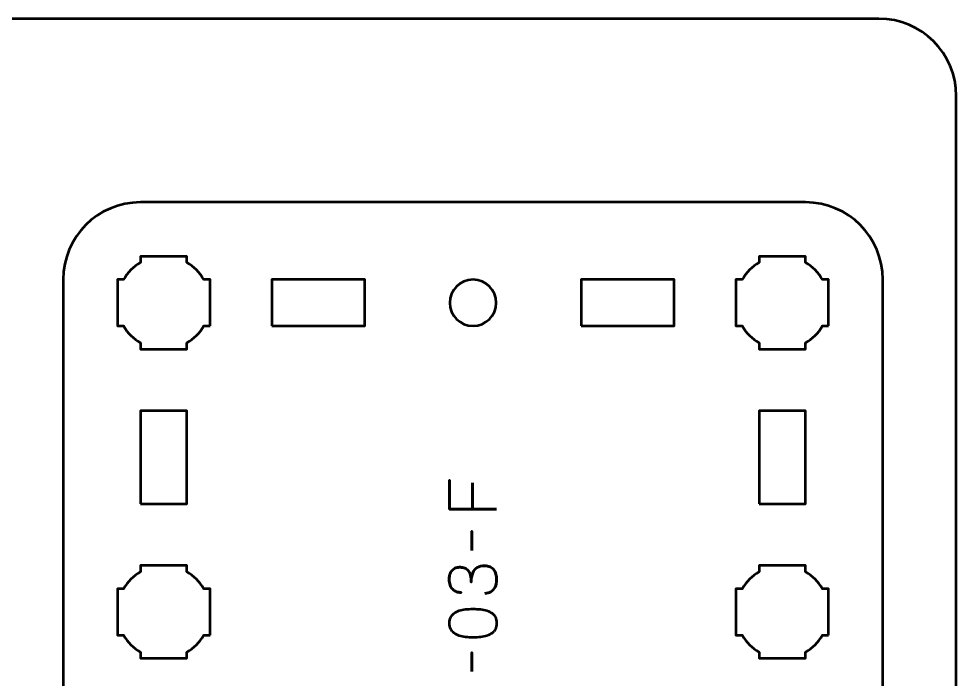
# Model space of a CAD drawing. Header units: centimetres. Extents: x -22.6 to 1.6, y -29.7 to 0.
# Drawn here: x -4.44 to 1.63, y -4.27 to 0 of the extents above; entities that cross this region are included whole.
import ezdxf

# ---------------------------------------------------------------- set-up
doc = ezdxf.new("R2010")
doc.units = ezdxf.units.CM
doc.header["$MEASUREMENT"] = 0
doc.layers.add('Layer 1', color=7, linetype='Continuous')

msp = doc.modelspace()

# ---------------------------------------------------------------- linework, layer by layer
at = {"layer": 'Layer 1', "color": 22, "lineweight": 53}
msp.add_open_spline([(-22.62502, -29.19995), (-22.62502, -29.19995), (-22.62502, -0.49992), (-22.62502, -0.49992), (-22.62502, -0.49992), (-22.62502, -0.22295), (-22.40193, 0.00004), (-22.12493, 0.00004), (-22.12493, 0.00004), (-22.12493, 0.00004), (1.12492, 0.00004), (1.12492, 0.00004), (1.12492, 0.00004), (1.40206, 0.00004), (1.62502, -0.22295), (1.62502, -0.49992), (1.62502, -0.49992), (1.62502, -0.49992), (1.62502, -29.19995), (1.62502, -29.19995), (1.62502, -29.19995), (1.62502, -29.47695), (1.40206, -29.70004), (1.12492, -29.70004), (1.12492, -29.70004), (1.12492, -29.70004), (-22.12493, -29.70004), (-22.12493, -29.70004), (-22.12493, -29.70004), (-22.40193, -29.70004), (-22.62502, -29.47695), (-22.62502, -29.19995)], degree=3, knots=[0, 0, 0, 0, 0.125, 0.125, 0.125, 0.125, 0.25, 0.25, 0.25, 0.25, 0.375, 0.375, 0.375, 0.375, 0.5, 0.5, 0.5, 0.5, 0.625, 0.625, 0.625, 0.625, 0.75, 0.75, 0.75, 0.75, 0.875, 0.875, 0.875, 0.875, 1, 1, 1, 1], dxfattribs=at)
at = {"layer": 'Layer 1', "color": 114, "lineweight": 53}
msp.add_open_spline([(-4.15004, -7.98743), (-4.15004, -7.98743), (-4.15004, -1.68746), (-4.15004, -1.68746), (-4.15004, -1.68746), (-4.15004, -1.41049), (-3.92695, -1.1875), (-3.64995, -1.1875), (-3.64995, -1.1875), (-3.64995, -1.1875), (0.65002, -1.1875), (0.65002, -1.1875), (0.65002, -1.1875), (0.92699, -1.1875), (1.14998, -1.41049), (1.14998, -1.68746), (1.14998, -1.68746), (1.14998, -1.68746), (1.14998, -7.98743), (1.14998, -7.98743), (1.14998, -7.98743), (1.14998, -8.26443), (0.92699, -8.48752), (0.65002, -8.48752), (0.65002, -8.48752), (0.65002, -8.48752), (-3.64995, -8.48752), (-3.64995, -8.48752), (-3.64995, -8.48752), (-3.92695, -8.48752), (-4.15004, -8.26443), (-4.15004, -7.98743)], degree=3, knots=[0, 0, 0, 0, 0.125, 0.125, 0.125, 0.125, 0.25, 0.25, 0.25, 0.25, 0.375, 0.375, 0.375, 0.375, 0.5, 0.5, 0.5, 0.5, 0.625, 0.625, 0.625, 0.625, 0.75, 0.75, 0.75, 0.75, 0.875, 0.875, 0.875, 0.875, 1, 1, 1, 1], dxfattribs=at)
at = {"layer": 'Layer 1', "lineweight": 53}
for points, knots in [([(-3.19994, -1.98746), (-3.19994, -1.98746), (-3.24019, -1.98746), (-3.24019, -1.98746), (-3.24019, -1.98746), (-3.26651, -2.03308), (-3.30454, -2.07096), (-3.35001, -2.09728), (-3.35001, -2.09728), (-3.35001, -2.09728), (-3.35001, -2.13753), (-3.35001, -2.13753), (-3.35001, -2.13753), (-3.35001, -2.13753), (-3.49994, -2.13753), (-3.49994, -2.13753), (-3.49994, -2.13753), (-3.49994, -2.13753), (-3.65001, -2.13753), (-3.65001, -2.13753), (-3.65001, -2.13753), (-3.65001, -2.13753), (-3.65001, -2.09728), (-3.65001, -2.09728), (-3.65001, -2.09728), (-3.69549, -2.07096), (-3.73352, -2.03308), (-3.75983, -1.98746), (-3.75983, -1.98746), (-3.75983, -1.98746), (-3.79994, -1.98746), (-3.79994, -1.98746), (-3.79994, -1.98746), (-3.79994, -1.98746), (-3.79994, -1.83753), (-3.79994, -1.83753), (-3.79994, -1.83753), (-3.79994, -1.83753), (-3.79994, -1.68746), (-3.79994, -1.68746), (-3.79994, -1.68746), (-3.79994, -1.68746), (-3.75983, -1.68746), (-3.75983, -1.68746), (-3.75983, -1.68746), (-3.73352, -1.64199), (-3.69549, -1.60396), (-3.65001, -1.57764), (-3.65001, -1.57764), (-3.65001, -1.57764), (-3.65001, -1.53753), (-3.65001, -1.53753), (-3.65001, -1.53753), (-3.65001, -1.53753), (-3.49994, -1.53753), (-3.49994, -1.53753), (-3.49994, -1.53753), (-3.49994, -1.53753), (-3.35001, -1.53753), (-3.35001, -1.53753), (-3.35001, -1.53753), (-3.35001, -1.53753), (-3.35001, -1.57764), (-3.35001, -1.57764), (-3.35001, -1.57764), (-3.30454, -1.60396), (-3.26651, -1.64199), (-3.24019, -1.68746), (-3.24019, -1.68746), (-3.24019, -1.68746), (-3.19994, -1.68746), (-3.19994, -1.68746), (-3.19994, -1.68746), (-3.19994, -1.68746), (-3.19994, -1.83753), (-3.19994, -1.83753), (-3.19994, -1.83753), (-3.19994, -1.83753), (-3.19994, -1.98746), (-3.19994, -1.98746)], [0, 0, 0, 0, 0.05, 0.05, 0.05, 0.05, 0.1, 0.1, 0.1, 0.1, 0.15, 0.15, 0.15, 0.15, 0.2, 0.2, 0.2, 0.2, 0.25, 0.25, 0.25, 0.25, 0.3, 0.3, 0.3, 0.3, 0.35, 0.35, 0.35, 0.35, 0.4, 0.4, 0.4, 0.4, 0.45, 0.45, 0.45, 0.45, 0.5, 0.5, 0.5, 0.5, 0.55, 0.55, 0.55, 0.55, 0.6, 0.6, 0.6, 0.6, 0.65, 0.65, 0.65, 0.65, 0.7, 0.7, 0.7, 0.7, 0.75, 0.75, 0.75, 0.75, 0.8, 0.8, 0.8, 0.8, 0.85, 0.85, 0.85, 0.85, 0.9, 0.9, 0.9, 0.9, 0.95, 0.95, 0.95, 0.95, 1, 1, 1, 1]), ([(0.79995, -1.98746), (0.79995, -1.98746), (0.75984, -1.98746), (0.75984, -1.98746), (0.75984, -1.98746), (0.73352, -2.03308), (0.69549, -2.07096), (0.65002, -2.09728), (0.65002, -2.09728), (0.65002, -2.09728), (0.65002, -2.13753), (0.65002, -2.13753), (0.65002, -2.13753), (0.65002, -2.13753), (0.49995, -2.13753), (0.49995, -2.13753), (0.49995, -2.13753), (0.49995, -2.13753), (0.35002, -2.13753), (0.35002, -2.13753), (0.35002, -2.13753), (0.35002, -2.13753), (0.35002, -2.09728), (0.35002, -2.09728), (0.35002, -2.09728), (0.3044, -2.07096), (0.26652, -2.03308), (0.2402, -1.98746), (0.2402, -1.98746), (0.2402, -1.98746), (0.19995, -1.98746), (0.19995, -1.98746), (0.19995, -1.98746), (0.19995, -1.98746), (0.19995, -1.83753), (0.19995, -1.83753), (0.19995, -1.83753), (0.19995, -1.83753), (0.19995, -1.68746), (0.19995, -1.68746), (0.19995, -1.68746), (0.19995, -1.68746), (0.2402, -1.68746), (0.2402, -1.68746), (0.2402, -1.68746), (0.26652, -1.64199), (0.3044, -1.60396), (0.35002, -1.57764), (0.35002, -1.57764), (0.35002, -1.57764), (0.35002, -1.53753), (0.35002, -1.53753), (0.35002, -1.53753), (0.35002, -1.53753), (0.49995, -1.53753), (0.49995, -1.53753), (0.49995, -1.53753), (0.49995, -1.53753), (0.65002, -1.53753), (0.65002, -1.53753), (0.65002, -1.53753), (0.65002, -1.53753), (0.65002, -1.57764), (0.65002, -1.57764), (0.65002, -1.57764), (0.69549, -1.60396), (0.73352, -1.64199), (0.75984, -1.68746), (0.75984, -1.68746), (0.75984, -1.68746), (0.79995, -1.68746), (0.79995, -1.68746), (0.79995, -1.68746), (0.79995, -1.68746), (0.79995, -1.83753), (0.79995, -1.83753), (0.79995, -1.83753), (0.79995, -1.83753), (0.79995, -1.98746), (0.79995, -1.98746)], [0, 0, 0, 0, 0.05, 0.05, 0.05, 0.05, 0.1, 0.1, 0.1, 0.1, 0.15, 0.15, 0.15, 0.15, 0.2, 0.2, 0.2, 0.2, 0.25, 0.25, 0.25, 0.25, 0.3, 0.3, 0.3, 0.3, 0.35, 0.35, 0.35, 0.35, 0.4, 0.4, 0.4, 0.4, 0.45, 0.45, 0.45, 0.45, 0.5, 0.5, 0.5, 0.5, 0.55, 0.55, 0.55, 0.55, 0.6, 0.6, 0.6, 0.6, 0.65, 0.65, 0.65, 0.65, 0.7, 0.7, 0.7, 0.7, 0.75, 0.75, 0.75, 0.75, 0.8, 0.8, 0.8, 0.8, 0.85, 0.85, 0.85, 0.85, 0.9, 0.9, 0.9, 0.9, 0.95, 0.95, 0.95, 0.95, 1, 1, 1, 1]), ([(-2.80003, -1.98746), (-2.80003, -1.98746), (-2.80003, -1.68746), (-2.80003, -1.68746), (-2.80003, -1.68746), (-2.80003, -1.68746), (-2.20004, -1.68746), (-2.20004, -1.68746), (-2.20004, -1.68746), (-2.20004, -1.68746), (-2.20004, -1.98746), (-2.20004, -1.98746), (-2.20004, -1.98746), (-2.20004, -1.98746), (-2.80003, -1.98746), (-2.80003, -1.98746)], [0, 0, 0, 0, 0.25, 0.25, 0.25, 0.25, 0.5, 0.5, 0.5, 0.5, 0.75, 0.75, 0.75, 0.75, 1, 1, 1, 1]), ([(-0.79997, -1.98746), (-0.79997, -1.98746), (-0.79997, -1.68746), (-0.79997, -1.68746), (-0.79997, -1.68746), (-0.79997, -1.68746), (-0.19996, -1.68746), (-0.19996, -1.68746), (-0.19996, -1.68746), (-0.19996, -1.68746), (-0.19996, -1.98746), (-0.19996, -1.98746), (-0.19996, -1.98746), (-0.19996, -1.98746), (-0.79997, -1.98746), (-0.79997, -1.98746)], [0, 0, 0, 0, 0.25, 0.25, 0.25, 0.25, 0.5, 0.5, 0.5, 0.5, 0.75, 0.75, 0.75, 0.75, 1, 1, 1, 1]), ([(-3.65001, -3.13745), (-3.65001, -3.13745), (-3.65001, -2.53744), (-3.65001, -2.53744), (-3.65001, -2.53744), (-3.65001, -2.53744), (-3.35001, -2.53744), (-3.35001, -2.53744), (-3.35001, -2.53744), (-3.35001, -2.53744), (-3.35001, -3.13745), (-3.35001, -3.13745), (-3.35001, -3.13745), (-3.35001, -3.13745), (-3.65001, -3.13745), (-3.65001, -3.13745)], [0, 0, 0, 0, 0.25, 0.25, 0.25, 0.25, 0.5, 0.5, 0.5, 0.5, 0.75, 0.75, 0.75, 0.75, 1, 1, 1, 1]), ([(0.35002, -3.13745), (0.35002, -3.13745), (0.35002, -2.53744), (0.35002, -2.53744), (0.35002, -2.53744), (0.35002, -2.53744), (0.65002, -2.53744), (0.65002, -2.53744), (0.65002, -2.53744), (0.65002, -2.53744), (0.65002, -3.13745), (0.65002, -3.13745), (0.65002, -3.13745), (0.65002, -3.13745), (0.35002, -3.13745), (0.35002, -3.13745)], [0, 0, 0, 0, 0.25, 0.25, 0.25, 0.25, 0.5, 0.5, 0.5, 0.5, 0.75, 0.75, 0.75, 0.75, 1, 1, 1, 1]), ([(-3.19994, -3.98757), (-3.19994, -3.98757), (-3.24019, -3.98757), (-3.24019, -3.98757), (-3.24019, -3.98757), (-3.26651, -4.03304), (-3.30454, -4.07093), (-3.35001, -4.09739), (-3.35001, -4.09739), (-3.35001, -4.09739), (-3.35001, -4.1375), (-3.35001, -4.1375), (-3.35001, -4.1375), (-3.35001, -4.1375), (-3.49994, -4.1375), (-3.49994, -4.1375), (-3.49994, -4.1375), (-3.49994, -4.1375), (-3.65001, -4.1375), (-3.65001, -4.1375), (-3.65001, -4.1375), (-3.65001, -4.1375), (-3.65001, -4.09739), (-3.65001, -4.09739), (-3.65001, -4.09739), (-3.69549, -4.07093), (-3.73352, -4.03304), (-3.75983, -3.98757), (-3.75983, -3.98757), (-3.75983, -3.98757), (-3.79994, -3.98757), (-3.79994, -3.98757), (-3.79994, -3.98757), (-3.79994, -3.98757), (-3.79994, -3.8375), (-3.79994, -3.8375), (-3.79994, -3.8375), (-3.79994, -3.8375), (-3.79994, -3.68757), (-3.79994, -3.68757), (-3.79994, -3.68757), (-3.79994, -3.68757), (-3.75983, -3.68757), (-3.75983, -3.68757), (-3.75983, -3.68757), (-3.73352, -3.64195), (-3.69549, -3.60403), (-3.65001, -3.57771), (-3.65001, -3.57771), (-3.65001, -3.57771), (-3.65001, -3.5375), (-3.65001, -3.5375), (-3.65001, -3.5375), (-3.65001, -3.5375), (-3.49994, -3.5375), (-3.49994, -3.5375), (-3.49994, -3.5375), (-3.49994, -3.5375), (-3.35001, -3.5375), (-3.35001, -3.5375), (-3.35001, -3.5375), (-3.35001, -3.5375), (-3.35001, -3.57771), (-3.35001, -3.57771), (-3.35001, -3.57771), (-3.30454, -3.60403), (-3.26651, -3.64195), (-3.24019, -3.68757), (-3.24019, -3.68757), (-3.24019, -3.68757), (-3.19994, -3.68757), (-3.19994, -3.68757), (-3.19994, -3.68757), (-3.19994, -3.68757), (-3.19994, -3.8375), (-3.19994, -3.8375), (-3.19994, -3.8375), (-3.19994, -3.8375), (-3.19994, -3.98757), (-3.19994, -3.98757)], [0, 0, 0, 0, 0.05, 0.05, 0.05, 0.05, 0.1, 0.1, 0.1, 0.1, 0.15, 0.15, 0.15, 0.15, 0.2, 0.2, 0.2, 0.2, 0.25, 0.25, 0.25, 0.25, 0.3, 0.3, 0.3, 0.3, 0.35, 0.35, 0.35, 0.35, 0.4, 0.4, 0.4, 0.4, 0.45, 0.45, 0.45, 0.45, 0.5, 0.5, 0.5, 0.5, 0.55, 0.55, 0.55, 0.55, 0.6, 0.6, 0.6, 0.6, 0.65, 0.65, 0.65, 0.65, 0.7, 0.7, 0.7, 0.7, 0.75, 0.75, 0.75, 0.75, 0.8, 0.8, 0.8, 0.8, 0.85, 0.85, 0.85, 0.85, 0.9, 0.9, 0.9, 0.9, 0.95, 0.95, 0.95, 0.95, 1, 1, 1, 1]), ([(0.79995, -3.98757), (0.79995, -3.98757), (0.75984, -3.98757), (0.75984, -3.98757), (0.75984, -3.98757), (0.73352, -4.03304), (0.69549, -4.07093), (0.65002, -4.09739), (0.65002, -4.09739), (0.65002, -4.09739), (0.65002, -4.1375), (0.65002, -4.1375), (0.65002, -4.1375), (0.65002, -4.1375), (0.49995, -4.1375), (0.49995, -4.1375), (0.49995, -4.1375), (0.49995, -4.1375), (0.35002, -4.1375), (0.35002, -4.1375), (0.35002, -4.1375), (0.35002, -4.1375), (0.35002, -4.09739), (0.35002, -4.09739), (0.35002, -4.09739), (0.3044, -4.07093), (0.26652, -4.03304), (0.2402, -3.98757), (0.2402, -3.98757), (0.2402, -3.98757), (0.19995, -3.98757), (0.19995, -3.98757), (0.19995, -3.98757), (0.19995, -3.98757), (0.19995, -3.8375), (0.19995, -3.8375), (0.19995, -3.8375), (0.19995, -3.8375), (0.19995, -3.68757), (0.19995, -3.68757), (0.19995, -3.68757), (0.19995, -3.68757), (0.2402, -3.68757), (0.2402, -3.68757), (0.2402, -3.68757), (0.26652, -3.64195), (0.3044, -3.60403), (0.35002, -3.57771), (0.35002, -3.57771), (0.35002, -3.57771), (0.35002, -3.5375), (0.35002, -3.5375), (0.35002, -3.5375), (0.35002, -3.5375), (0.49995, -3.5375), (0.49995, -3.5375), (0.49995, -3.5375), (0.49995, -3.5375), (0.65002, -3.5375), (0.65002, -3.5375), (0.65002, -3.5375), (0.65002, -3.5375), (0.65002, -3.57771), (0.65002, -3.57771), (0.65002, -3.57771), (0.69549, -3.60403), (0.73352, -3.64195), (0.75984, -3.68757), (0.75984, -3.68757), (0.75984, -3.68757), (0.79995, -3.68757), (0.79995, -3.68757), (0.79995, -3.68757), (0.79995, -3.68757), (0.79995, -3.8375), (0.79995, -3.8375), (0.79995, -3.8375), (0.79995, -3.8375), (0.79995, -3.98757), (0.79995, -3.98757)], [0, 0, 0, 0, 0.05, 0.05, 0.05, 0.05, 0.1, 0.1, 0.1, 0.1, 0.15, 0.15, 0.15, 0.15, 0.2, 0.2, 0.2, 0.2, 0.25, 0.25, 0.25, 0.25, 0.3, 0.3, 0.3, 0.3, 0.35, 0.35, 0.35, 0.35, 0.4, 0.4, 0.4, 0.4, 0.45, 0.45, 0.45, 0.45, 0.5, 0.5, 0.5, 0.5, 0.55, 0.55, 0.55, 0.55, 0.6, 0.6, 0.6, 0.6, 0.65, 0.65, 0.65, 0.65, 0.7, 0.7, 0.7, 0.7, 0.75, 0.75, 0.75, 0.75, 0.8, 0.8, 0.8, 0.8, 0.85, 0.85, 0.85, 0.85, 0.9, 0.9, 0.9, 0.9, 0.95, 0.95, 0.95, 0.95, 1, 1, 1, 1])]:
    msp.add_open_spline(points, degree=3, knots=knots, dxfattribs=at)
at = {"layer": 'Layer 1', "color": 250, "lineweight": 53}
msp.add_open_spline([(-1.65, -1.83747), (-1.65, -1.75464), (-1.58283, -1.68747), (-1.5, -1.68747), (-1.5, -1.68747), (-1.41717, -1.68747), (-1.35, -1.75464), (-1.35, -1.83747), (-1.35, -1.83747), (-1.35, -1.9203), (-1.41717, -1.98747), (-1.5, -1.98747), (-1.5, -1.98747), (-1.58283, -1.98747), (-1.65, -1.9203), (-1.65, -1.83747)], degree=3, knots=[0, 0, 0, 0, 0.25, 0.25, 0.25, 0.25, 0.5, 0.5, 0.5, 0.5, 0.75, 0.75, 0.75, 0.75, 1, 1, 1, 1], dxfattribs=at)
at = {"layer": 'Layer 1', "color": 30, "lineweight": 53}
for points, knots in [([(-1.34719, -3.17328), (-1.34719, -3.17328), (-1.65241, -3.17328), (-1.65241, -3.17328), (-1.65241, -3.17328), (-1.65241, -3.17328), (-1.65241, -2.98405), (-1.65241, -2.98405), (-1.65241, -2.98405), (-1.65241, -2.98405), (-1.65241, -3.17328), (-1.65241, -3.17328), (-1.65241, -3.17328), (-1.65241, -3.17328), (-1.34719, -3.17328), (-1.34719, -3.17328)], [0, 0, 0, 0, 0.25, 0.25, 0.25, 0.25, 0.5, 0.5, 0.5, 0.5, 0.75, 0.75, 0.75, 0.75, 1, 1, 1, 1]), ([(-1.50425, -3.00141), (-1.50425, -3.00141), (-1.50425, -3.17328), (-1.50425, -3.17328), (-1.50425, -3.17328), (-1.50425, -3.17328), (-1.50425, -3.00141), (-1.50425, -3.00141)], [0, 0, 0, 0, 0.5, 0.5, 0.5, 0.5, 1, 1, 1, 1]), ([(-1.50679, -3.43913), (-1.50679, -3.43913), (-1.50679, -3.31594), (-1.50679, -3.31594), (-1.50679, -3.31594), (-1.50679, -3.31594), (-1.50679, -3.43913), (-1.50679, -3.43913)], [0, 0, 0, 0, 0.5, 0.5, 0.5, 0.5, 1, 1, 1, 1]), ([(-1.42381, -3.71768), (-1.40857, -3.71761), (-1.39531, -3.71408), (-1.38381, -3.7071), (-1.38381, -3.7071), (-1.37238, -3.70011), (-1.36342, -3.69016), (-1.357, -3.67718), (-1.357, -3.67718), (-1.35058, -3.6642), (-1.34733, -3.64861), (-1.34719, -3.63047), (-1.34719, -3.63047), (-1.34719, -3.61686), (-1.3486, -3.60451), (-1.35156, -3.59329), (-1.35156, -3.59329), (-1.35453, -3.58214), (-1.35911, -3.57255), (-1.36539, -3.56443), (-1.36539, -3.56443), (-1.37167, -3.55632), (-1.37979, -3.55011), (-1.38966, -3.54567), (-1.38966, -3.54567), (-1.39961, -3.54129), (-1.41154, -3.53911), (-1.42551, -3.53904), (-1.42551, -3.53904), (-1.44413, -3.53896), (-1.45987, -3.54277), (-1.47264, -3.55032), (-1.47264, -3.55032), (-1.48541, -3.55787), (-1.495, -3.56959), (-1.50156, -3.58532), (-1.50156, -3.58532), (-1.50813, -3.60105), (-1.51144, -3.62123), (-1.51144, -3.64571), (-1.51144, -3.64571), (-1.51137, -3.62744), (-1.51306, -3.61213), (-1.51652, -3.59964), (-1.51652, -3.59964), (-1.51998, -3.58722), (-1.52485, -3.57728), (-1.5312, -3.5698), (-1.5312, -3.5698), (-1.53748, -3.56232), (-1.54496, -3.55689), (-1.55356, -3.55364), (-1.55356, -3.55364), (-1.5621, -3.55032), (-1.57148, -3.5487), (-1.58171, -3.54877), (-1.58171, -3.54877), (-1.59195, -3.5487), (-1.6014, -3.55011), (-1.61015, -3.55293), (-1.61015, -3.55293), (-1.6189, -3.55569), (-1.62659, -3.5602), (-1.63315, -3.56634), (-1.63315, -3.56634), (-1.63971, -3.57248), (-1.64486, -3.58059), (-1.64853, -3.59054), (-1.64853, -3.59054), (-1.6522, -3.60056), (-1.65403, -3.61277), (-1.6541, -3.62709), (-1.6541, -3.62709), (-1.65403, -3.64134), (-1.65192, -3.65383), (-1.64782, -3.66441), (-1.64782, -3.66441), (-1.64373, -3.67507), (-1.63816, -3.68381), (-1.63103, -3.69087), (-1.63103, -3.69087), (-1.62391, -3.69785), (-1.61579, -3.70308), (-1.60662, -3.70653), (-1.60662, -3.70653), (-1.59745, -3.71006), (-1.58771, -3.71175), (-1.57748, -3.71175), (-1.57748, -3.71175), (-1.58771, -3.71175), (-1.59745, -3.71006), (-1.60662, -3.70653), (-1.60662, -3.70653), (-1.61579, -3.70308), (-1.62391, -3.69785), (-1.63103, -3.69087), (-1.63103, -3.69087), (-1.63816, -3.68381), (-1.64373, -3.67507), (-1.64782, -3.66441), (-1.64782, -3.66441), (-1.65192, -3.65383), (-1.65403, -3.64134), (-1.6541, -3.62709), (-1.6541, -3.62709), (-1.65403, -3.61277), (-1.6522, -3.60056), (-1.64853, -3.59054), (-1.64853, -3.59054), (-1.64486, -3.58059), (-1.63971, -3.57248), (-1.63315, -3.56634), (-1.63315, -3.56634), (-1.62659, -3.5602), (-1.6189, -3.55569), (-1.61015, -3.55293), (-1.61015, -3.55293), (-1.6014, -3.55011), (-1.59195, -3.5487), (-1.58171, -3.54877), (-1.58171, -3.54877), (-1.57148, -3.5487), (-1.5621, -3.55032), (-1.55356, -3.55364), (-1.55356, -3.55364), (-1.54496, -3.55689), (-1.53748, -3.56232), (-1.5312, -3.5698), (-1.5312, -3.5698), (-1.52485, -3.57728), (-1.51998, -3.58722), (-1.51652, -3.59964), (-1.51652, -3.59964), (-1.51306, -3.61213), (-1.51137, -3.62744), (-1.51144, -3.64571), (-1.51144, -3.64571), (-1.51144, -3.62123), (-1.50813, -3.60105), (-1.50156, -3.58532), (-1.50156, -3.58532), (-1.495, -3.56959), (-1.48541, -3.55787), (-1.47264, -3.55032), (-1.47264, -3.55032), (-1.45987, -3.54277), (-1.44413, -3.53896), (-1.42551, -3.53904), (-1.42551, -3.53904), (-1.41154, -3.53911), (-1.39961, -3.54129), (-1.38966, -3.54567), (-1.38966, -3.54567), (-1.37979, -3.55011), (-1.37167, -3.55632), (-1.36539, -3.56443), (-1.36539, -3.56443), (-1.35911, -3.57255), (-1.35453, -3.58214), (-1.35156, -3.59329), (-1.35156, -3.59329), (-1.3486, -3.60451), (-1.34719, -3.61686), (-1.34719, -3.63047), (-1.34719, -3.63047), (-1.34733, -3.64861), (-1.35058, -3.6642), (-1.357, -3.67718), (-1.357, -3.67718), (-1.36342, -3.69016), (-1.37238, -3.70011), (-1.38381, -3.7071), (-1.38381, -3.7071), (-1.39531, -3.71408), (-1.40857, -3.71761), (-1.42381, -3.71768)], [0, 0, 0, 0, 0.0227273, 0.0227273, 0.0227273, 0.0227273, 0.0454545, 0.0454545, 0.0454545, 0.0454545, 0.0681818, 0.0681818, 0.0681818, 0.0681818, 0.0909091, 0.0909091, 0.0909091, 0.0909091, 0.1136364, 0.1136364, 0.1136364, 0.1136364, 0.1363636, 0.1363636, 0.1363636, 0.1363636, 0.1590909, 0.1590909, 0.1590909, 0.1590909, 0.1818182, 0.1818182, 0.1818182, 0.1818182, 0.2045455, 0.2045455, 0.2045455, 0.2045455, 0.2272727, 0.2272727, 0.2272727, 0.2272727, 0.25, 0.25, 0.25, 0.25, 0.2727273, 0.2727273, 0.2727273, 0.2727273, 0.2954545, 0.2954545, 0.2954545, 0.2954545, 0.3181818, 0.3181818, 0.3181818, 0.3181818, 0.3409091, 0.3409091, 0.3409091, 0.3409091, 0.3636364, 0.3636364, 0.3636364, 0.3636364, 0.3863636, 0.3863636, 0.3863636, 0.3863636, 0.4090909, 0.4090909, 0.4090909, 0.4090909, 0.4318182, 0.4318182, 0.4318182, 0.4318182, 0.4545455, 0.4545455, 0.4545455, 0.4545455, 0.4772727, 0.4772727, 0.4772727, 0.4772727, 0.5, 0.5, 0.5, 0.5, 0.5227273, 0.5227273, 0.5227273, 0.5227273, 0.5454545, 0.5454545, 0.5454545, 0.5454545, 0.5681818, 0.5681818, 0.5681818, 0.5681818, 0.5909091, 0.5909091, 0.5909091, 0.5909091, 0.6136364, 0.6136364, 0.6136364, 0.6136364, 0.6363636, 0.6363636, 0.6363636, 0.6363636, 0.6590909, 0.6590909, 0.6590909, 0.6590909, 0.6818182, 0.6818182, 0.6818182, 0.6818182, 0.7045455, 0.7045455, 0.7045455, 0.7045455, 0.7272727, 0.7272727, 0.7272727, 0.7272727, 0.75, 0.75, 0.75, 0.75, 0.7727273, 0.7727273, 0.7727273, 0.7727273, 0.7954545, 0.7954545, 0.7954545, 0.7954545, 0.8181818, 0.8181818, 0.8181818, 0.8181818, 0.8409091, 0.8409091, 0.8409091, 0.8409091, 0.8636364, 0.8636364, 0.8636364, 0.8636364, 0.8863636, 0.8863636, 0.8863636, 0.8863636, 0.9090909, 0.9090909, 0.9090909, 0.9090909, 0.9318182, 0.9318182, 0.9318182, 0.9318182, 0.9545455, 0.9545455, 0.9545455, 0.9545455, 0.9772727, 0.9772727, 0.9772727, 0.9772727, 1, 1, 1, 1]), ([(-1.34719, -3.91029), (-1.34726, -3.89548), (-1.34987, -3.88271), (-1.35495, -3.87205), (-1.35495, -3.87205), (-1.36003, -3.86147), (-1.3673, -3.85265), (-1.37654, -3.8456), (-1.37654, -3.8456), (-1.38585, -3.83861), (-1.39686, -3.83311), (-1.40956, -3.82902), (-1.40956, -3.82902), (-1.42226, -3.82499), (-1.43616, -3.8221), (-1.4514, -3.82048), (-1.4514, -3.82048), (-1.46664, -3.81878), (-1.48266, -3.81794), (-1.49959, -3.81801), (-1.49959, -3.81801), (-1.51645, -3.81794), (-1.53247, -3.81878), (-1.54764, -3.82048), (-1.54764, -3.82048), (-1.56281, -3.8221), (-1.57678, -3.82499), (-1.58948, -3.82902), (-1.58948, -3.82902), (-1.60211, -3.83311), (-1.61311, -3.83861), (-1.6225, -3.8456), (-1.6225, -3.8456), (-1.63181, -3.85265), (-1.63908, -3.86147), (-1.64416, -3.87205), (-1.64416, -3.87205), (-1.64931, -3.88271), (-1.65192, -3.89548), (-1.65199, -3.91029), (-1.65199, -3.91029), (-1.65192, -3.92511), (-1.64931, -3.93788), (-1.64416, -3.94854), (-1.64416, -3.94854), (-1.63908, -3.95912), (-1.63181, -3.96794), (-1.6225, -3.97499), (-1.6225, -3.97499), (-1.61311, -3.98198), (-1.60211, -3.98748), (-1.58948, -3.99157), (-1.58948, -3.99157), (-1.57678, -3.9956), (-1.56281, -3.99849), (-1.54764, -4.00011), (-1.54764, -4.00011), (-1.53247, -4.0018), (-1.51645, -4.00265), (-1.49959, -4.00258), (-1.49959, -4.00258), (-1.48266, -4.00265), (-1.46664, -4.0018), (-1.4514, -4.00011), (-1.4514, -4.00011), (-1.43616, -3.99849), (-1.42226, -3.9956), (-1.40956, -3.99157), (-1.40956, -3.99157), (-1.39686, -3.98748), (-1.38585, -3.98198), (-1.37654, -3.97499), (-1.37654, -3.97499), (-1.3673, -3.96794), (-1.36003, -3.95912), (-1.35495, -3.94854), (-1.35495, -3.94854), (-1.34987, -3.93788), (-1.34726, -3.92511), (-1.34719, -3.91029)], [0, 0, 0, 0, 0.05, 0.05, 0.05, 0.05, 0.1, 0.1, 0.1, 0.1, 0.15, 0.15, 0.15, 0.15, 0.2, 0.2, 0.2, 0.2, 0.25, 0.25, 0.25, 0.25, 0.3, 0.3, 0.3, 0.3, 0.35, 0.35, 0.35, 0.35, 0.4, 0.4, 0.4, 0.4, 0.45, 0.45, 0.45, 0.45, 0.5, 0.5, 0.5, 0.5, 0.55, 0.55, 0.55, 0.55, 0.6, 0.6, 0.6, 0.6, 0.65, 0.65, 0.65, 0.65, 0.7, 0.7, 0.7, 0.7, 0.75, 0.75, 0.75, 0.75, 0.8, 0.8, 0.8, 0.8, 0.85, 0.85, 0.85, 0.85, 0.9, 0.9, 0.9, 0.9, 0.95, 0.95, 0.95, 0.95, 1, 1, 1, 1]), ([(-1.34719, -3.91029), (-1.34726, -3.89548), (-1.34987, -3.88271), (-1.35495, -3.87205), (-1.35495, -3.87205), (-1.36003, -3.86147), (-1.3673, -3.85265), (-1.37654, -3.8456), (-1.37654, -3.8456), (-1.38585, -3.83861), (-1.39686, -3.83311), (-1.40956, -3.82902), (-1.40956, -3.82902), (-1.42226, -3.82499), (-1.43616, -3.8221), (-1.4514, -3.82048), (-1.4514, -3.82048), (-1.46664, -3.81878), (-1.48266, -3.81794), (-1.49959, -3.81801), (-1.49959, -3.81801), (-1.51645, -3.81794), (-1.53247, -3.81878), (-1.54764, -3.82048), (-1.54764, -3.82048), (-1.56281, -3.8221), (-1.57678, -3.82499), (-1.58948, -3.82902), (-1.58948, -3.82902), (-1.60211, -3.83311), (-1.61311, -3.83861), (-1.6225, -3.8456), (-1.6225, -3.8456), (-1.63181, -3.85265), (-1.63908, -3.86147), (-1.64416, -3.87205), (-1.64416, -3.87205), (-1.64931, -3.88271), (-1.65192, -3.89548), (-1.65199, -3.91029), (-1.65199, -3.91029), (-1.65192, -3.92511), (-1.64931, -3.93788), (-1.64416, -3.94854), (-1.64416, -3.94854), (-1.63908, -3.95912), (-1.63181, -3.96794), (-1.6225, -3.97499), (-1.6225, -3.97499), (-1.61311, -3.98198), (-1.60211, -3.98748), (-1.58948, -3.99157), (-1.58948, -3.99157), (-1.57678, -3.9956), (-1.56281, -3.99849), (-1.54764, -4.00011), (-1.54764, -4.00011), (-1.53247, -4.0018), (-1.51645, -4.00265), (-1.49959, -4.00258), (-1.49959, -4.00258), (-1.48266, -4.00265), (-1.46664, -4.0018), (-1.4514, -4.00011), (-1.4514, -4.00011), (-1.43616, -3.99849), (-1.42226, -3.9956), (-1.40956, -3.99157), (-1.40956, -3.99157), (-1.39686, -3.98748), (-1.38585, -3.98198), (-1.37654, -3.97499), (-1.37654, -3.97499), (-1.3673, -3.96794), (-1.36003, -3.95912), (-1.35495, -3.94854), (-1.35495, -3.94854), (-1.34987, -3.93788), (-1.34726, -3.92511), (-1.34719, -3.91029)], [0, 0, 0, 0, 0.05, 0.05, 0.05, 0.05, 0.1, 0.1, 0.1, 0.1, 0.15, 0.15, 0.15, 0.15, 0.2, 0.2, 0.2, 0.2, 0.25, 0.25, 0.25, 0.25, 0.3, 0.3, 0.3, 0.3, 0.35, 0.35, 0.35, 0.35, 0.4, 0.4, 0.4, 0.4, 0.45, 0.45, 0.45, 0.45, 0.5, 0.5, 0.5, 0.5, 0.55, 0.55, 0.55, 0.55, 0.6, 0.6, 0.6, 0.6, 0.65, 0.65, 0.65, 0.65, 0.7, 0.7, 0.7, 0.7, 0.75, 0.75, 0.75, 0.75, 0.8, 0.8, 0.8, 0.8, 0.85, 0.85, 0.85, 0.85, 0.9, 0.9, 0.9, 0.9, 0.95, 0.95, 0.95, 0.95, 1, 1, 1, 1]), ([(-1.50679, -4.22271), (-1.50679, -4.22271), (-1.50679, -4.09952), (-1.50679, -4.09952), (-1.50679, -4.09952), (-1.50679, -4.09952), (-1.50679, -4.22271), (-1.50679, -4.22271)], [0, 0, 0, 0, 0.5, 0.5, 0.5, 0.5, 1, 1, 1, 1])]:
    msp.add_open_spline(points, degree=3, knots=knots, dxfattribs=at)

doc.saveas('drawing.dxf')
